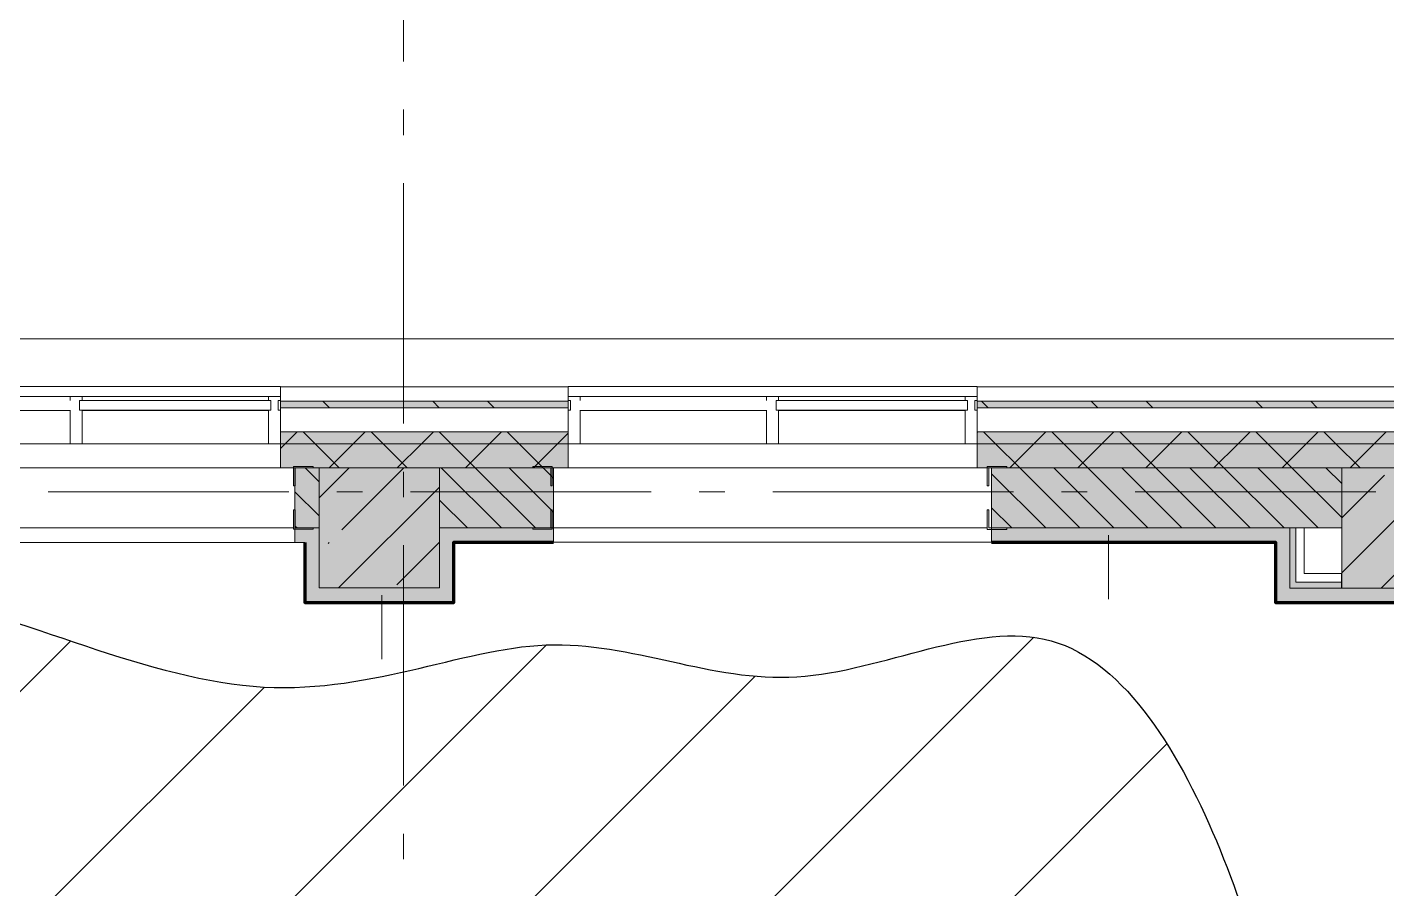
# Model space of a CAD drawing. Header units: millimetres. Extents: x -537608 to 253996, y -217170 to 186033.
# Drawn here: x -278375 to -272724, y 29548 to 33132 of the extents above; entities that cross this region are included whole.
import ezdxf

# ---------------------------------------------------------------- set-up
doc = ezdxf.new("R2010")
doc.units = ezdxf.units.MM
doc.layers.add('16) Лак 1.6м', color=160, linetype='Continuous', lineweight=90)
doc.layers.add('2) окраска коммуникации', color=152, linetype='Continuous', lineweight=30)
doc.layers.add('PDF _Геометрия', color=7, linetype='Continuous')
doc.layers.add('PDF _Сплошная заливка', color=7, linetype='Continuous', true_color=0xffffff)

msp = doc.modelspace()

# ---------------------------------------------------------------- hatches: boundary and pattern name
at = {"layer": '2) окраска коммуникации'}
h = msp.add_hatch(dxfattribs=at)
h.set_pattern_fill('ANSI31', color=5, scale=222)
h.set_pattern_definition([(45, (-305519.1207057401, -20669.70725479615), (-498.404214719338, 498.404214719338), [])])
edge = h.paths.add_edge_path()
edge.add_spline(control_points=[(-290778.1295418454, 11066.73725550275), (-290387.3432222666, 10570.64956164246), (-289743.0727939522, 11066.73725550275), (-288919.2533206891, 10560.09502494372), (-288105.9940039013, 11182.84275210756), (-286954.7584622179, 10760.64031071276), (-286007.4205449632, 10940.02898327531), (-285042.7477676743, 10616.4758401128), (-284130.9316466053, 11012.66351929682), (-281975.2535672687, 10728.45236448853), (-280376.2745304737, 10966.16539146788), (-279268.5103913055, 11271.04947029478), (-278118.4513044439, 10949.64111317335), (-276985.3064717367, 10882.03391194695), (-275953.6378516486, 10645.40870765447), (-275395.5217863466, 9715.80969079132), (-275395.5217863466, 8271.049470294769), (-275157.9741394991, 7191.990446720993), (-275614.6139921821, 6955.365242428517), (-274802.8089473837, 5738.435620353113), (-275817.5648653687, 5129.970809315353), (-275327.2936148814, 3468.32095605044), (-275716.284211203, 2758.444644058261), (-275293.4682106751, 2171.049470294798), (-273991.1979089876, 1727.434825355442), (-273974.2852068844, 2606.328441298821), (-273078.354413281, 3011.971648657254), (-273078.354413281, 4702.152378432475), (-273720.5962273882, 5040.188384564499), (-273078.354413281, 5733.162197135294), (-273720.5962273882, 6578.252911580283), (-273078.354413281, 7271.226724151078), (-273805.1597379039, 8271.049470294769), (-273078.354413281, 9012.112854846077), (-274291.2526209565, 9488.117833320925), (-274291.2526209565, 9164.229057605517), (-275005.9538269726, 9367.050661284731), (-275005.9538269726, 9971.049470294914), (-275073.6046353852, 10786.80188703947), (-275073.6046353852, 11271.04947029477), (-274668.013299255, 12503.44621075098), (-274837.1387682355, 13297.83082516133), (-275344.516727228, 13652.76863159998), (-276004.1090051488, 13838.68843497268), (-276985.0410709787, 13838.68843497268), (-277813.7588178802, 13821.78663466605), (-278642.4765647816, 14041.5100386519), (-279014.5544589998, 14768.28815095071), (-278845.4274379684, 16002.11957333274), (-278185.8367120985, 17021.04947029478), (-276443.2448242154, 17292.77574880551), (-275935.8653131717, 18408.29456904137), (-275682.1763336755, 19337.89358590452), (-275310.0999915081, 19659.02849084479), (-275479.2254604886, 20622.4311083212), (-274684.3331177936, 20656.23470893446), (-273872.526520944, 20842.15451230705), (-273940.1773293568, 22126.69133560897), (-274481.0718343636, 22725.7502556256), (-273331.0142995532, 24399.02918509419), (-274379.5971737959, 25075.10119735836), (-273331.0142995532, 26038.50451394953), (-274075.1700879899, 26985.00533111931), (-273078.354413281, 28523.06915902023), (-273078.354413281, 28523.06915902023), (-273345.9962499433, 29714.537717836), (-274039.4123800195, 30880.7626381065), (-275206.382616933, 30238.49422645559), (-276187.3146827629, 30745.54823565369), (-277354.2849196764, 30153.98522492256), (-279011.7204134791, 30982.17343994616), (-280026.4778835152, 30677.94103442728), (-281278.0100788933, 29934.26112182184), (-280499.3584001249, 28301.04947029485), (-281142.0364238914, 27038.3862445215), (-279890.5042285133, 25838.35842275272), (-281260.4253386136, 24180.04947029485), (-280059.6296974938, 22745.3282675294), (-281159.2859211085, 21829.04947029485), (-280076.8791947109, 20222.53182846601), (-281092.8162236715, 18916.62656016208), (-280737.6525836075, 18003.92934360544), (-280923.690754691, 17429.26743406607), (-281752.4085015923, 17141.93682885382), (-283156.1550158989, 17665.89333747341), (-283714.2710812009, 17125.03502854719), (-284813.592061753, 17750.40233900633), (-285185.6684039201, 17108.13322824056), (-286132.7750655437, 17801.10773992622), (-287328.3544132805, 16388.25048558218), (-285898.1716598534, 14701.76108214785), (-286388.6369167427, 13644.84066934502), (-285779.7842971823, 13214.04947029485), (-286591.5893419807, 12701.04947029479), (-286591.5893419807, 11811.55253060385), (-287690.9087704814, 11727.04352907082), (-288012.2485583902, 12132.68673642936), (-288722.5773905696, 11760.84712968408), (-289229.9569016132, 12453.82164136963), (-289940.2857337925, 11963.66873336329), (-290684.4415222293, 11777.74892999071), (-290778.1295418454, 11066.73725550275)], knot_values=[0, 0, 0, 0, 1, 2, 3, 4, 5, 6, 7, 8, 9, 10, 11, 12, 13, 14, 15, 16, 17, 18, 19, 20, 21, 22, 23, 24, 25, 26, 27, 28, 29, 30, 31, 32, 33, 34, 35, 36, 37, 38, 39, 40, 41, 42, 43, 44, 45, 46, 47, 48, 49, 50, 51, 52, 53, 54, 55, 56, 57, 58, 59, 60, 61, 62, 63, 64, 65, 66, 67, 68, 69, 70, 71, 72, 73, 74, 75, 76, 77, 78, 79, 80, 81, 82, 83, 84, 85, 86, 87, 88, 89, 90, 91, 92, 93, 94, 95, 96, 97, 98, 99, 99, 99, 99], degree=3, periodic=0)
edge = h.paths.add_edge_path(flags=16)
edge.add_arc((-282974.131416871, 12518.01710380639), 1274.567205917258, 125.00000004974521, 234.99999995025502, ccw=False)
edge.add_arc((-283038.6718286237, 14513.97250692987), 1162.044431998314, 125.0000000497451, 234.9999999502549, ccw=False)
edge.add_arc((-282295.866379925, 15202.92320276394), 1433.645541916495, 59.43173917583039, 169.4317390763406, ccw=False)
edge.add_arc((-282677.7619326952, 14748.50929600756), 2021.488717905952, -53.33912159542018, 56.66087830508968, ccw=False)
edge.add_arc((-282413.833053277, 12555.55064106403), 1102.633641852591, -78.79029658103138, 31.20970331947842, ccw=False)
edge.add_arc((-282952.3368390173, 12001.108425786), 919.0678340200262, 215.000000049745, 324.999999950255, ccw=False)
edge = h.paths.add_edge_path(flags=16)
edge.add_arc((-277532.2831400353, 20735.81904805778), 1174.761648407511, 125.0000000497451, 234.9999999502549, ccw=False)
edge.add_arc((-276960.5272288629, 23476.98792195341), 2171.587658382488, 125.0000000497451, 234.9999999502549, ccw=False)
edge.add_arc((-277291.7325825877, 26561.69859435377), 1594.148746454434, 125.00000004974521, 234.99999995025502, ccw=False)
edge.add_arc((-277094.170017662, 27873.72006977277), 1111.9458483979, 70.31799187557522, 180.3179917760853, ccw=False)
edge.add_arc((-276872.3716893117, 27774.88192752863), 1155.950819868962, -27.59113456386177, 82.40886533664792, ccw=False)
edge.add_arc((-276749.5728974249, 25951.74364315184), 1572.051704682641, -54.99999995025502, 54.9999999502549, ccw=False)
edge.add_arc((-276903.478506219, 23156.4449214603), 1840.377944830278, -54.9999999502549, 54.99999995025502, ccw=False)
edge.add_arc((-276968.8489957234, 21036.37149134816), 1277.401584025117, -81.3467366515178, 28.65326324899212, ccw=False)
edge.add_arc((-277491.3784936382, 20273.9631484444), 872.5123162488143, 215.0000000497448, 324.9999999502551, ccw=False)
at = {"layer": 'PDF _Сплошная заливка', "transparency": 33554559}
h = msp.add_hatch(color=256, dxfattribs=at)
h.paths.add_polyline_path([(-264411.3488351666, 31549.0044865325), (-264384.3486299374, 31549.0044865325), (-264384.3486299374, 31576.00250477095), (-271287.3502815712, 31576.00250477095), (-271287.3502815712, 31549.0044865325), (-264437.792487136, 31549.0044865325)], flags=0)
h.paths.add_polyline_path([(-274074.5414078837, 31549.0044865325), (-272137.3517282898, 31549.0044865325), (-272137.3517282898, 31576.00250477095), (-274426.6915392287, 31576.00250477095), (-274426.6915392287, 31549.0044865325)], flags=0)
h.paths.add_polyline_path([(-276126.6901997834, 31549.0044865325), (-276126.6901997834, 31576.00250477095), (-277321.6918780515, 31576.00250477095), (-277321.6918780515, 31549.0044865325), (-276169.4865984582, 31549.0044865325)], flags=0)
h.paths.add_polyline_path([(-281911.6917042899, 31549.0044865325), (-281911.6917042899, 31576.00250477095), (-283111.6924851485, 31576.00250477095), (-283111.6924851485, 31549.0044865325), (-282035.3315376757, 31549.0044865325)], flags=0)
h.paths.add_polyline_path([(-279102.4091033401, 31549.0044865325), (-279021.6905386061, 31549.0044865325), (-279021.6905386061, 31576.00250477095), (-280211.6908567477, 31576.00250477095), (-280211.6908567477, 31549.0044865325), (-279521.3976899464, 31549.0044865325)], flags=0)
h.paths.add_polyline_path([(-284811.6933326907, 31549.0044865325), (-284811.6933326907, 31576.00250477095), (-286006.6928239735, 31576.00250477095), (-286006.6928239735, 31549.0044865325), (-285387.2447456075, 31549.0044865325)], flags=0)
h.paths.add_polyline_path([(-287901.3551750061, 31549.0044865325), (-287901.3551750061, 31576.00250477095), (-288901.6930922477, 31576.00250477095), (-288901.6930922477, 31549.0044865325), (-288320.1672504917, 31549.0044865325)], flags=0)
h.paths.add_polyline_path([(-290601.69393979, 31549.0044865325), (-290601.69393979, 31576.00250477095), (-294311.3549815273, 31576.00250477095), (-294311.3549815273, 31549.0044865325), (-290834.1032146578, 31549.0044865325)], flags=0)
h.paths.add_polyline_path([(-296280.9594967249, 31549.0044865325), (-296011.3579455109, 31549.0044865325), (-296011.3579455109, 31576.00250477095), (-297311.3548877853, 31576.00250477095), (-297311.3548877853, 31549.0044865325), (-297118.9367404861, 31549.0044865325)], flags=0)
h.paths.add_polyline_path([(-299011.3578517667, 31549.0044865325), (-299011.3578517667, 31576.00250477095), (-300311.3590974724, 31576.00250477095), (-300311.3590974724, 31549.0044865325), (-299632.8727046545, 31549.0044865325)], flags=0)
h.paths.add_polyline_path([(-302011.3577580248, 31549.0044865325), (-302011.3577580248, 31576.00250477095), (-303311.3590037282, 31576.00250477095), (-303311.3590037282, 31549.0044865325), (-302146.8044359447, 31549.0044865325)], flags=0)
h.paths.add_polyline_path([(-305498.7176438742, 31549.0044865325), (-305011.3576642806, 31549.0044865325), (-305011.3576642806, 31576.00250477095), (-306311.358909984, 31576.00250477095), (-306311.358909984, 31549.0044865325)], flags=0)
h.paths.add_polyline_path([(-311011.3617802234, 31549.0044865325), (-311011.3617802234, 31576.00250477095), (-312311.3587225001, 31576.00250477095), (-312311.3587225001, 31549.0044865325), (-311364.566886523, 31549.0044865325)], flags=0)
h.paths.add_polyline_path([(-309311.3588162398, 31549.0044865325), (-308011.3575705364, 31549.0044865325), (-308012.6536080449, 31576.00250477095), (-309311.3588162398, 31576.00250477095)], flags=0)
h.paths.add_polyline_path([(-315761.8600240986, 31549.0044865325), (-314011.3616864792, 31549.0044865325), (-314011.3616864792, 31576.00250477095), (-315761.8600240986, 31576.00250477095), (-315761.8600240986, 31549.33599163502)], flags=0)
h = msp.add_hatch(color=256, dxfattribs=at)
h.paths.add_polyline_path([(-264561.3494971597, 31399.00382454084), (-264511.3493000093, 31399.00382454084), (-264511.3493000093, 31449.00402168872), (-271287.3502815712, 31449.00402168872), (-271287.3502815712, 31399.00382454084), (-264856.7822025105, 31399.00382454084)], flags=0)
h.paths.add_polyline_path([(-274426.6915392287, 31399.00382454084), (-272137.3517282898, 31399.00382454084), (-272137.3517282898, 31449.00402168872), (-274426.6915392287, 31449.00402168872)], flags=0)
h.paths.add_polyline_path([(-277007.4638422194, 31399.00382454084), (-276126.6901997834, 31399.00382454084), (-276126.6901997834, 31449.00402168872), (-277321.6918780515, 31449.00402168872), (-277321.6918780515, 31399.00382454084)], flags=0)
h.paths.add_polyline_path([(-279102.4091033401, 31399.00382454084), (-279021.6905386061, 31399.00382454084), (-279021.6905386061, 31449.00402168872), (-280211.6908567477, 31449.00402168872), (-280211.6908567477, 31399.00382454084), (-279521.3976899464, 31399.00382454084)], flags=0)
h.paths.add_polyline_path([(-286006.6928239735, 31399.00382454084), (-284811.6933326907, 31399.00382454084), (-284811.6933326907, 31449.00402168872), (-286006.6928239735, 31449.00402168872)], flags=0)
h.paths.add_polyline_path([(-282035.3315376757, 31399.00382454084), (-281911.6917042899, 31399.00382454084), (-281911.6917042899, 31449.00402168872), (-283111.6924851485, 31449.00402168872), (-283111.6924851485, 31399.00382454084), (-282873.3108978805, 31399.00382454084)], flags=0)
h.paths.add_polyline_path([(-287901.3551750061, 31399.00382454084), (-287901.3551750061, 31449.00402168872), (-288901.6930922477, 31449.00402168872), (-288901.6930922477, 31399.00382454084), (-288320.1672504917, 31399.00382454084)], flags=0)
h.paths.add_polyline_path([(-290601.69393979, 31399.00382454084), (-290601.69393979, 31449.00402168872), (-294311.3549815273, 31449.00402168872), (-294311.3549815273, 31399.00382454084), (-290834.1032146578, 31399.00382454084)], flags=0)
h.paths.add_polyline_path([(-296011.3579455109, 31399.00382454084), (-296011.3579455109, 31449.00402168872), (-297311.3548877853, 31449.00402168872), (-297311.3548877853, 31399.00382454084), (-296280.9594967249, 31399.00382454084)], flags=0)
h.paths.add_polyline_path([(-299632.8727046545, 31399.00382454084), (-299011.3578517667, 31399.00382454084), (-299011.3578517667, 31449.00402168872), (-300311.3590974724, 31449.00402168872), (-300311.3590974724, 31399.00382454084)], flags=0)
h.paths.add_polyline_path([(-302011.3577580248, 31399.00382454084), (-302011.3577580248, 31449.00402168872), (-303311.3590037282, 31449.00402168872), (-303311.3590037282, 31399.00382454084), (-302146.8044359447, 31399.00382454084)], flags=0)
h.paths.add_polyline_path([(-308012.6536080449, 31399.00382454084), (-308011.3575705364, 31399.00382454084), (-308012.6536080449, 31449.00402168872), (-309311.3588162398, 31449.00402168872), (-309311.3588162398, 31399.00382454084), (-308850.630851806, 31399.00382454084)], flags=0)
h.paths.add_polyline_path([(-305498.7176438742, 31399.00382454084), (-305011.3576642806, 31399.00382454084), (-305011.3576642806, 31449.00402168872), (-306311.358909984, 31449.00402168872), (-306311.358909984, 31399.00382454084)], flags=0)
h.paths.add_polyline_path([(-311011.3617802234, 31399.00382454084), (-311011.3617802234, 31449.00402168872), (-312311.3587225001, 31449.00402168872), (-312311.3587225001, 31399.00382454084), (-311364.566886523, 31399.00382454084)], flags=0)
h.paths.add_polyline_path([(-315761.8600240986, 31399.00382454084), (-314011.3616864792, 31399.00382454084), (-314011.3616864792, 31449.00402168872), (-315761.8600240986, 31449.00402168872), (-315761.8600240986, 31399.33540019137)], flags=0)
h = msp.add_hatch(color=256, dxfattribs=at)
h.paths.add_polyline_path([(-264661.3482688502, 31299.00343024535), (-264561.3494971597, 31299.00343024535), (-264561.3494971597, 31399.00382454084), (-271287.3502815712, 31399.00382454084), (-271287.3502815712, 31299.00343024535), (-264856.7822025105, 31299.00343024535)], flags=0)
h.paths.add_polyline_path([(-276169.4865984582, 31299.00343024535), (-276126.6901997834, 31299.00343024535), (-276126.6901997834, 31399.00382454084), (-277321.6918780515, 31399.00382454084), (-277321.6918780515, 31299.00343024535), (-277007.4638422194, 31299.00343024535)], flags=0)
h.paths.add_polyline_path([(-273655.5528212753, 31299.00343024535), (-272137.3517282898, 31299.00343024535), (-272137.3517282898, 31399.00382454084), (-274426.6915392287, 31399.00382454084), (-274426.6915392287, 31299.00343024535), (-274074.5414078837, 31299.00343024535)], flags=0)
h.paths.add_polyline_path([(-280211.6908567477, 31299.00343024535), (-279021.6905386061, 31299.00343024535), (-279021.6905386061, 31399.00382454084), (-280211.6908567477, 31399.00382454084)], flags=0)
h.paths.add_polyline_path([(-281911.6917042899, 31299.00343024535), (-281911.6917042899, 31399.00382454084), (-283111.6924851485, 31399.00382454084), (-283111.6924851485, 31299.00343024535), (-282035.3315376757, 31299.00343024535)], flags=0)
h.paths.add_polyline_path([(-285387.2447456075, 31299.00343024535), (-284811.6933326907, 31299.00343024535), (-284811.6933326907, 31399.00382454084), (-286006.6928239735, 31399.00382454084), (-286006.6928239735, 31299.00343024535)], flags=0)
h.paths.add_polyline_path([(-290601.69393979, 31299.00343024535), (-290601.69393979, 31399.00382454084), (-294311.3549815273, 31399.00382454084), (-294311.3549815273, 31299.00343024535), (-290834.1032146578, 31299.00343024535)], flags=0)
h.paths.add_polyline_path([(-288901.6930922477, 31299.00343024535), (-287901.3551750061, 31299.00343024535), (-287901.3551750061, 31399.00382454084), (-288901.6930922477, 31399.00382454084)], flags=0)
h.paths.add_polyline_path([(-297311.3548877853, 31299.00343024535), (-296011.3579455109, 31299.00343024535), (-296011.3579455109, 31399.00382454084), (-297311.3548877853, 31399.00382454084)], flags=0)
h.paths.add_polyline_path([(-299632.8727046545, 31299.00343024535), (-299011.3578517667, 31299.00343024535), (-299011.3578517667, 31399.00382454084), (-300311.3590974724, 31399.00382454084), (-300311.3590974724, 31299.00343024535)], flags=0)
h.paths.add_polyline_path([(-302011.3577580248, 31299.00343024535), (-302011.3577580248, 31399.00382454084), (-303311.3590037282, 31399.00382454084), (-303311.3590037282, 31299.00343024535), (-302146.8044359447, 31299.00343024535)], flags=0)
h.paths.add_polyline_path([(-306311.358909984, 31299.00343024535), (-305011.3576642806, 31299.00343024535), (-305011.3576642806, 31399.00382454084), (-306311.358909984, 31399.00382454084)], flags=0)
h.paths.add_polyline_path([(-308012.6536080449, 31299.00343024535), (-308011.3575705364, 31299.00343024535), (-308012.6536080449, 31399.00382454084), (-309311.3588162398, 31399.00382454084), (-309311.3588162398, 31299.00343024535), (-308850.630851806, 31299.00343024535)], flags=0)
h.paths.add_polyline_path([(-312311.3587225001, 31299.00343024535), (-311011.3617802234, 31299.00343024535), (-311011.3617802234, 31399.00382454084), (-312311.3587225001, 31399.00382454084)], flags=0)
h.paths.add_polyline_path([(-315711.3603470316, 31299.00343024535), (-315711.3603470316, 31299.3521490623), (-314011.3616864792, 31299.00343024535), (-314011.3616864792, 31399.00382454084), (-315761.8600240986, 31399.00382454084), (-315761.8600240986, 31299.00343024535)], flags=0)
h = msp.add_hatch(color=256, dxfattribs=at)
h.paths.add_polyline_path([(-279521.3976899464, 31049.00230340991), (-279081.6524676146, 31049.00230340991), (-279081.6524676146, 31299.00343024535), (-280151.6535824626, 31299.00343024535), (-280151.6535824626, 31049.00230340991)], flags=0)
h.paths.add_polyline_path([(-277261.652416781, 31049.00230340991), (-277161.3527578239, 31049.00230340991), (-277161.3527578239, 31299.00343024535), (-277261.652416781, 31299.00343024535), (-277261.652416781, 31225.43695229421)], flags=0)
h.paths.add_polyline_path([(-282444.3541595413, 31049.00230340991), (-281971.6536332961, 31049.00230340991), (-281971.6536332961, 31299.00343024535), (-282511.3540991994, 31299.00343024535), (-282511.3540991994, 31049.00230340991)], flags=0)
for points in [[(-277161.3527578239, 30799.35003648801), (-276661.3527616887, 30799.35003648801), (-276661.3527616887, 31299.3521490623), (-277161.3527578239, 31299.3521490623), (-277161.3527578239, 30869.4459050495)], [(-272817.5733905241, 30799.00124712277), (-272669.3511027886, 30799.00124712277), (-272669.3511027886, 30804.34920962668), (-272661.3507467257, 30804.34920962668), (-272661.3507467257, 30799.35003648801), (-272411.3518068776, 30799.35003648801), (-272411.3518068776, 31299.00343024535), (-272911.3518030106, 31299.00343024535), (-272911.3518030106, 30799.00124712277)]]:
    msp.add_hatch(color=256, dxfattribs=at).paths.add_polyline_path(points)
h = msp.add_hatch(color=256, dxfattribs=at)
h.paths.add_polyline_path([(-273127.1639528699, 31049.00230340991), (-272911.3518030106, 31049.00230340991), (-272911.3518030106, 31299.00343024535), (-274366.6520779582, 31299.00343024535), (-274366.6520779582, 31049.00230340991), (-273655.5528212753, 31049.00230340991)], flags=0)
h.paths.add_polyline_path([(-276661.3527616887, 31049.00230340991), (-276186.6521287918, 31049.00230340991), (-276186.6521287918, 31299.00343024535), (-276661.3527616887, 31299.00343024535)], flags=0)
at = {"layer": 'PDF _Сплошная заливка', "true_color": 0xff7d7d, "transparency": 33554559}
h = msp.add_hatch(color=11, dxfattribs=at)
h.paths.add_polyline_path([(-277261.652416781, 30989.0038305327), (-277161.3527578239, 30989.0038305327), (-277161.3527578239, 31049.00230340991), (-277261.652416781, 31049.00230340991)], flags=0)
h.paths.add_polyline_path([(-279102.4091033401, 30989.0038305327), (-279081.6524676146, 30989.0038305327), (-279081.6524676146, 31049.00230340991), (-280151.6535824626, 31049.00230340991), (-280151.6535824626, 30989.0038305327), (-279521.3976899464, 30989.0038305327)], flags=0)
h.paths.add_polyline_path([(-282035.3315376757, 30989.0038305327), (-281971.6536332961, 30989.0038305327), (-281971.6536332961, 31049.00230340991), (-282444.3541595413, 31049.00230340991), (-282444.3541595413, 30989.0038305327)], flags=0)
h = msp.add_hatch(color=11, dxfattribs=at)
h.paths.add_polyline_path([(-273187.162496296, 30989.35254934993), (-273127.1639528699, 30989.35254934993), (-273127.1639528699, 31049.00230340991), (-274366.6520779582, 31049.00230340991), (-274366.6520779582, 30989.35254934993), (-273655.5528212753, 30989.35254934993)], flags=0)
h.paths.add_polyline_path([(-276601.352031275, 30989.35254934993), (-276186.6521287918, 30989.35254934993), (-276186.6521287918, 31049.00230340991), (-276601.352031275, 31049.00230340991)], flags=0)
at = {"layer": 'PDF _Сплошная заливка', "true_color": 0x77b143, "transparency": 33554559}
msp.add_hatch(color=75, dxfattribs=at).paths.add_polyline_path([(-273127.1639528699, 30824.00134569658), (-273102.1638542947, 30824.00134569658), (-273102.1638542947, 31049.00230340991), (-273127.1639528699, 31049.00230340991), (-273127.1639528699, 30859.00409397646)])

# ---------------------------------------------------------------- linework, layer by layer
at = {"layer": '16) Лак 1.6м'}
for points in [[(-277221.3513012477, 30989.0038305327), (-277221.3513012477, 30739.35149306279), (-276601.352031275, 30739.35149306279), (-276601.352031275, 30989.35254934993), (-276186.6521287918, 30989.35254934993)], [(-274366.6520779582, 30989.35254934993), (-273187.162496296, 30989.35254934993), (-273187.162496296, 30739.00270369755), (-272669.3511027886, 30739.00270369755)]]:
    msp.add_lwpolyline(points, dxfattribs=at)
at = {"layer": '2) окраска коммуникации'}
msp.add_open_spline([(-290778.1295418454, 11066.73725550275), (-290387.3432222666, 10570.64956164246), (-289743.0727939522, 11066.73725550275), (-288919.2533206891, 10560.09502494372), (-288105.9940039013, 11182.84275210756), (-286954.7584622179, 10760.64031071276), (-286007.4205449632, 10940.02898327531), (-285042.7477676743, 10616.4758401128), (-284130.9316466053, 11012.66351929682), (-281975.2535672687, 10728.45236448853), (-280376.2745304737, 10966.16539146788), (-279268.5103913055, 11271.04947029478), (-278118.4513044439, 10949.64111317335), (-276985.3064717367, 10882.03391194695), (-275953.6378516486, 10645.40870765447), (-275395.5217863466, 9715.80969079132), (-275395.5217863466, 8271.049470294769), (-275157.9741394991, 7191.990446720993), (-275614.6139921821, 6955.365242428517), (-274802.8089473837, 5738.435620353113), (-275817.5648653687, 5129.970809315353), (-275327.2936148814, 3468.32095605044), (-275716.284211203, 2758.444644058261), (-275293.4682106751, 2171.049470294798), (-273991.1979089876, 1727.434825355442), (-273974.2852068844, 2606.328441298821), (-273078.354413281, 3011.971648657254), (-273078.354413281, 4702.152378432475), (-273720.5962273882, 5040.188384564499), (-273078.354413281, 5733.162197135294), (-273720.5962273882, 6578.252911580283), (-273078.354413281, 7271.226724151078), (-273805.1597379039, 8271.049470294769), (-273078.354413281, 9012.112854846077), (-274291.2526209565, 9488.117833320925), (-274291.2526209565, 9164.229057605517), (-275005.9538269726, 9367.050661284731), (-275005.9538269726, 9971.049470294914), (-275073.6046353852, 10786.80188703947), (-275073.6046353852, 11271.04947029477), (-274668.013299255, 12503.44621075098), (-274837.1387682355, 13297.83082516133), (-275344.516727228, 13652.76863159998), (-276004.1090051488, 13838.68843497268), (-276985.0410709787, 13838.68843497268), (-277813.7588178802, 13821.78663466605), (-278642.4765647816, 14041.5100386519), (-279014.5544589998, 14768.28815095071), (-278845.4274379684, 16002.11957333274), (-278185.8367120985, 17021.04947029478), (-276443.2448242154, 17292.77574880551), (-275935.8653131717, 18408.29456904137), (-275682.1763336755, 19337.89358590452), (-275310.0999915081, 19659.02849084479), (-275479.2254604886, 20622.4311083212), (-274684.3331177936, 20656.23470893446), (-273872.526520944, 20842.15451230705), (-273940.1773293568, 22126.69133560897), (-274481.0718343636, 22725.7502556256), (-273331.0142995532, 24399.02918509419), (-274379.5971737959, 25075.10119735836), (-273331.0142995532, 26038.50451394953), (-274075.1700879899, 26985.00533111931), (-273078.354413281, 28523.06915902023), (-273078.354413281, 28523.06915902023), (-273345.9962499433, 29714.537717836), (-274039.4123800195, 30880.7626381065), (-275206.382616933, 30238.49422645559), (-276187.3146827629, 30745.54823565369), (-277354.2849196764, 30153.98522492256), (-279011.7204134791, 30982.17343994616), (-280026.4778835152, 30677.94103442728), (-281278.0100788933, 29934.26112182184), (-280499.3584001249, 28301.04947029485), (-281142.0364238914, 27038.3862445215), (-279890.5042285133, 25838.35842275272), (-281260.4253386136, 24180.04947029485), (-280059.6296974938, 22745.3282675294), (-281159.2859211085, 21829.04947029485), (-280076.8791947109, 20222.53182846601), (-281092.8162236715, 18916.62656016208), (-280737.6525836075, 18003.92934360544), (-280923.690754691, 17429.26743406607), (-281752.4085015923, 17141.93682885382), (-283156.1550158989, 17665.89333747341), (-283714.2710812009, 17125.03502854719), (-284813.592061753, 17750.40233900633), (-285185.6684039201, 17108.13322824056), (-286132.7750655437, 17801.10773992622), (-287328.3544132805, 16388.25048558218), (-285898.1716598534, 14701.76108214785), (-286388.6369167427, 13644.84066934502), (-285779.7842971823, 13214.04947029485), (-286591.5893419807, 12701.04947029479), (-286591.5893419807, 11811.55253060385), (-287690.9087704814, 11727.04352907082), (-288012.2485583902, 12132.68673642936), (-288722.5773905696, 11760.84712968408), (-289229.9569016132, 12453.82164136963), (-289940.2857337925, 11963.66873336329), (-290684.4415222293, 11777.74892999071), (-290778.1295418454, 11066.73725550275)], degree=3, dxfattribs=at)
at = {"layer": 'PDF _Геометрия', "color": 253, "lineweight": 9, "true_color": 0xaaaaaa}
for p, q in [((-276811.3512366919, 33988.92620452586), (-276811.3512366919, 32988.92621225746)), ((-276811.3512366919, 32788.92965654666), (-276811.3512366919, 32683.09473011692)), ((-276811.3512366919, 32483.09387097766), (-276811.3512366919, 31483.09394925727)), ((-279021.6905386061, 31637.34879739401), (-277321.6918780515, 31637.34879739401)), ((-277321.6918780515, 31637.34879739401), (-277321.6918780515, 31596.3522195716)), ((-276126.6901997834, 31596.3522195716), (-276126.6901997834, 31637.34879739401)), ((-276126.6901997834, 31637.34879739401), (-274426.6915392287, 31637.34879739401)), ((-274426.6915392287, 31637.34879739401), (-274426.6915392287, 31596.3522195716)), ((-278196.6913069017, 31537.35270652671), (-278971.6924578971, 31537.35270652671)), ((-278146.6911097558, 31539.35062619165), (-277371.6920751997, 31539.35062619165)), ((-277371.6920751997, 31537.35270652671), (-278146.6911097558, 31537.35270652671)), ((-275301.690968079, 31537.35270652671), (-276076.6900026352, 31537.35270652671)), ((-275251.6907709331, 31539.35062619165), (-274476.6917363792, 31539.35062619165)), ((-274476.6917363792, 31537.35270652671), (-275251.6907709331, 31537.35270652671)), ((-276811.3512366919, 31283.09309011772), (-276811.3512366919, 31177.26246711674)), ((-277287.2811686764, 31199.35175476653), (-278287.2811609446, 31199.35175476653)), ((-276981.4475700971, 31199.35175476653), (-277087.2824965274, 31199.35175476653)), ((-275781.4489056777, 31199.35175476653), (-276781.4488273973, 31199.35175476653)), ((-275475.6152365498, 31199.35175476653), (-275581.4480465387, 31199.35175476653)), ((-274275.6144556912, 31199.35175476653), (-275275.6143774108, 31199.35175476653)), ((-273969.7807865588, 31199.35175476653), (-274075.6157129913, 31199.35175476653)), ((-272769.7821221394, 31199.35175476653), (-273769.782114412, 31199.35175476653)), ((-276811.3512366919, 30977.26160797747), (-276811.3512366919, 29977.26161570907)), ((-276811.3512366919, 29777.26075656981), (-276811.3512366919, 29671.42583014007))]:
    msp.add_line(p, q, dxfattribs=at)
at = {"layer": 'PDF _Геометрия', "lineweight": 9}
for p, q in [((-278821.6917959062, 31835.35173686862), (-264624.3497878939, 31835.35173686862)), ((-278971.6924578971, 31596.3522195716), (-278196.6913069017, 31596.3522195716)), ((-278146.6911097558, 31596.3522195716), (-278196.6913069017, 31596.3522195716)), ((-278196.6913069017, 31596.3522195716), (-278196.6913069017, 31579.3525476102)), ((-278146.6911097558, 31596.3522195716), (-277371.6920751997, 31596.3522195716)), ((-278146.6911097558, 31579.3525476102), (-278146.6911097558, 31596.3522195716)), ((-277321.6918780515, 31596.3522195716), (-277371.6920751997, 31596.3522195716)), ((-277371.6920751997, 31596.3522195716), (-277371.6920751997, 31579.3525476102)), ((-276126.6901997834, 31635.35087772908), (-277321.6918780515, 31635.35087772908)), ((-277321.6918780515, 31579.3525476102), (-277321.6918780515, 31596.3522195716)), ((-276076.6900026352, 31596.3522195716), (-276126.6901997834, 31596.3522195716)), ((-276126.6901997834, 31596.3522195716), (-276126.6901997834, 31579.3525476102)), ((-276076.6900026352, 31579.3525476102), (-276076.6900026352, 31596.3522195716)), ((-276076.6900026352, 31596.3522195716), (-275301.690968079, 31596.3522195716)), ((-275251.6907709331, 31596.3522195716), (-275301.690968079, 31596.3522195716)), ((-275301.690968079, 31596.3522195716), (-275301.690968079, 31579.3525476102)), ((-275251.6907709331, 31596.3522195716), (-274476.6917363792, 31596.3522195716)), ((-275251.6907709331, 31579.3525476102), (-275251.6907709331, 31596.3522195716)), ((-274426.6915392287, 31596.3522195716), (-274476.6917363792, 31596.3522195716)), ((-274476.6917363792, 31596.3522195716), (-274476.6917363792, 31579.3525476102)), ((-272137.3517282898, 31635.35087772908), (-274426.6915392287, 31635.35087772908)), ((-274426.6915392287, 31579.3525476102), (-274426.6915392287, 31596.3522195716)), ((-278196.6913069017, 31539.35062619165), (-278196.6913069017, 31399.35261390608)), ((-278156.6915724729, 31539.35062619165), (-278156.6915724729, 31579.3525476102)), ((-278156.6915724729, 31579.3525476102), (-278146.6911097558, 31579.3525476102)), ((-278146.6911097558, 31539.35062619165), (-278156.6915724729, 31539.35062619165)), ((-278146.6911097558, 31579.3525476102), (-277371.6920751997, 31579.3525476102)), ((-278146.6911097558, 31399.35261390608), (-278146.6911097558, 31539.35062619165)), ((-277371.6920751997, 31579.3525476102), (-277361.6916124804, 31579.3525476102)), ((-277361.6916124804, 31539.35062619165), (-277371.6920751997, 31539.35062619165)), ((-277371.6920751997, 31539.35062619165), (-277371.6920751997, 31399.35261390608)), ((-277361.6916124804, 31579.3525476102), (-277361.6916124804, 31539.35062619165)), ((-277331.6901537831, 31539.35062619165), (-277331.6901537831, 31579.3525476102)), ((-277331.6901537831, 31579.3525476102), (-277321.6918780515, 31579.3525476102)), ((-277321.6918780515, 31539.35062619165), (-277331.6901537831, 31539.35062619165)), ((-276126.6901997834, 31576.00250477095), (-277321.6918780515, 31576.00250477095)), ((-277321.6918780515, 31576.00250477095), (-277321.6918780515, 31549.0044865325)), ((-277321.6918780515, 31549.0044865325), (-277321.6918780515, 31449.00402168872)), ((-276126.6901997834, 31549.0044865325), (-277321.6918780515, 31549.0044865325)), ((-277321.6918780515, 31399.35261390608), (-277321.6918780515, 31539.35062619165)), ((-276126.6901997834, 31579.3525476102), (-276116.6897370663, 31579.3525476102)), ((-276126.6901997834, 31549.0044865325), (-276126.6901997834, 31576.00250477095)), ((-276126.6901997834, 31449.00402168872), (-276126.6901997834, 31549.0044865325)), ((-276116.6897370663, 31539.35062619165), (-276126.6901997834, 31539.35062619165)), ((-276126.6901997834, 31539.35062619165), (-276126.6901997834, 31399.35261390608)), ((-276116.6897370663, 31579.3525476102), (-276116.6897370663, 31539.35062619165)), ((-276076.6900026352, 31399.35261390608), (-276076.6900026352, 31539.35062619165)), ((-275301.690968079, 31539.35062619165), (-275301.690968079, 31399.35261390608)), ((-275261.6912336501, 31539.35062619165), (-275261.6912336501, 31579.3525476102)), ((-275261.6912336501, 31579.3525476102), (-275251.6907709331, 31579.3525476102)), ((-275251.6907709331, 31539.35062619165), (-275261.6912336501, 31539.35062619165)), ((-275251.6907709331, 31579.3525476102), (-274476.6917363792, 31579.3525476102)), ((-275251.6907709331, 31399.35261390608), (-275251.6907709331, 31539.35062619165)), ((-274476.6917363792, 31579.3525476102), (-274466.6912736577, 31579.3525476102)), ((-274466.6912736577, 31539.35062619165), (-274476.6917363792, 31539.35062619165)), ((-274476.6917363792, 31539.35062619165), (-274476.6917363792, 31399.35261390608)), ((-274466.6912736577, 31579.3525476102), (-274466.6912736577, 31539.35062619165)), ((-274436.6898855066, 31539.35062619165), (-274436.6898855066, 31579.3525476102)), ((-274436.6898855066, 31579.3525476102), (-274426.6915392287, 31579.3525476102)), ((-274426.6915392287, 31539.35062619165), (-274436.6898855066, 31539.35062619165)), ((-272137.3517282898, 31576.00250477095), (-274426.6915392287, 31576.00250477095)), ((-274426.6915392287, 31576.00250477095), (-274426.6915392287, 31549.0044865325)), ((-274426.6915392287, 31549.0044865325), (-274426.6915392287, 31449.00402168872)), ((-272137.3517282898, 31549.0044865325), (-274426.6915392287, 31549.0044865325)), ((-274426.6915392287, 31399.35261390608), (-274426.6915392287, 31539.35062619165)), ((-277321.6918780515, 31449.00402168872), (-277321.6918780515, 31399.00382454084)), ((-276126.6901997834, 31449.00402168872), (-277321.6918780515, 31449.00402168872)), ((-277302.2312798322, 31399.00382454084), (-277252.2310826818, 31449.00402168872)), ((-277178.0919665298, 31399.00382454084), (-277228.0921636758, 31449.00402168872)), ((-277019.3869498746, 31399.00382454084), (-276969.3866821779, 31449.00402168872)), ((-276895.2497530114, 31399.00382454084), (-276945.2499501595, 31449.00402168872)), ((-276736.5446658076, 31399.00382454084), (-276686.5444686594, 31449.00402168872)), ((-276612.4074689466, 31399.00382454084), (-276662.4076660925, 31449.00402168872)), ((-276453.7024522914, 31399.00382454084), (-276403.7022551432, 31449.00402168872)), ((-276329.5652554281, 31399.00382454084), (-276379.5654525763, 31449.00402168872)), ((-276170.8602387729, 31399.00382454084), (-276126.6901997834, 31443.17386353123)), ((-276126.6901997834, 31399.00382454084), (-276126.6901997834, 31449.00402168872)), ((-274426.6915392287, 31446.1147984559), (-274423.8023159945, 31449.00402168872)), ((-274426.6915392287, 31449.00402168872), (-274426.6915392287, 31399.00382454084)), ((-272137.3517282898, 31449.00402168872), (-274426.6915392287, 31449.00402168872)), ((-274349.6653162839, 31399.00382454084), (-274399.6655134298, 31449.00402168872)), ((-274190.9602290801, 31399.00382454084), (-274140.960031932, 31449.00402168872)), ((-274066.8230322169, 31399.00382454084), (-274116.8232999136, 31449.00402168872)), ((-273908.1180155617, 31399.00382454084), (-273858.1178184157, 31449.00402168872)), ((-273783.9808187007, 31399.00382454084), (-273833.9788994075, 31449.00402168872)), ((-273625.2736150555, 31399.00382454084), (-273575.2756048973, 31449.00402168872)), ((-273501.1364181945, 31399.00382454084), (-273551.136685889, 31449.00402168872)), ((-273342.4314015393, 31399.00382454084), (-273292.4312043911, 31449.00402168872)), ((-273218.2942046761, 31399.00382454084), (-273268.2944018242, 31449.00402168872)), ((-273059.5891880209, 31399.00382454084), (-273009.5889203241, 31449.00402168872)), ((-272935.4519911598, 31399.00382454084), (-272985.4521883057, 31449.00402168872)), ((-272776.7469039561, 31399.00382454084), (-272726.7467068079, 31449.00402168872)), ((-278971.6924578971, 31399.35261390608), (-278196.6913069017, 31399.35261390608)), ((-278196.6913069017, 31399.35261390608), (-278146.6911097558, 31399.35261390608)), ((-278146.6911097558, 31399.35261390608), (-277371.6920751997, 31399.35261390608)), ((-277371.6920751997, 31399.35261390608), (-277321.6918780515, 31399.35261390608)), ((-277321.6918780515, 31379.54110987961), (-277302.2312798322, 31399.00382454084)), ((-277321.6918780515, 31399.00382454084), (-277321.6918780515, 31299.00343024535)), ((-276126.6901997834, 31399.00382454084), (-277321.6918780515, 31399.00382454084)), ((-277078.0936886726, 31299.00343024535), (-277178.0919665298, 31399.00382454084)), ((-277119.3873441687, 31299.00343024535), (-277019.3869498746, 31399.00382454084)), ((-276795.2492881687, 31299.00343024535), (-276895.2497530114, 31399.00382454084)), ((-276836.5451306525, 31299.00343024535), (-276736.5446658076, 31399.00382454084)), ((-276512.4070746502, 31299.00343024535), (-276612.4074689466, 31399.00382454084)), ((-276553.7028465854, 31299.00343024535), (-276453.7024522914, 31399.00382454084)), ((-276229.5647905855, 31299.00343024535), (-276329.5652554281, 31399.00382454084)), ((-276270.8585166301, 31299.00343024535), (-276170.8602387729, 31399.00382454084)), ((-276126.6901997834, 31399.35261390608), (-276076.6900026352, 31399.35261390608)), ((-276126.6901997834, 31299.00343024535), (-276126.6901997834, 31399.00382454084)), ((-276076.6900026352, 31399.35261390608), (-275301.690968079, 31399.35261390608)), ((-275301.690968079, 31399.35261390608), (-275251.6907709331, 31399.35261390608)), ((-275251.6907709331, 31399.35261390608), (-274476.6917363792, 31399.35261390608)), ((-274476.6917363792, 31399.35261390608), (-274426.6915392287, 31399.35261390608)), ((-274426.6915392287, 31399.00382454084), (-274426.6915392287, 31299.00343024535)), ((-272137.3517282898, 31399.00382454084), (-274426.6915392287, 31399.00382454084)), ((-274249.664851439, 31299.00343024535), (-274349.6653162839, 31399.00382454084)), ((-274290.9606939228, 31299.00343024535), (-274190.9602290801, 31399.00382454084)), ((-273966.8226379228, 31299.00343024535), (-274066.8230322169, 31399.00382454084)), ((-274008.1184804066, 31299.00343024535), (-273908.1180155617, 31399.00382454084)), ((-273683.980424402, 31299.00343024535), (-273783.9808187007, 31399.00382454084)), ((-273725.2740798981, 31299.00343024535), (-273625.2736150555, 31399.00382454084)), ((-273401.1381403395, 31299.00343024535), (-273501.1364181945, 31399.00382454084)), ((-273442.4317958356, 31299.00343024535), (-273342.4314015393, 31399.00382454084)), ((-273118.2937398334, 31299.00343024535), (-273218.2942046761, 31399.00382454084)), ((-273159.5895823194, 31299.00343024535), (-273059.5891880209, 31399.00382454084)), ((-272835.451526315, 31299.00343024535), (-272935.4519911598, 31399.00382454084)), ((-272876.7473687987, 31299.00343024535), (-272776.7469039561, 31399.00382454084)), ((-279021.6905386061, 31299.3521490623), (-277321.6918780515, 31299.3521490623)), ((-277321.6918780515, 31299.00343024535), (-279021.6905386061, 31299.00343024535)), ((-277321.6918780515, 31299.00343024535), (-276126.6901997834, 31299.00343024535)), ((-277161.3527578239, 31299.00343024535), (-277261.652416781, 31299.00343024535)), ((-277261.652416781, 31299.00343024535), (-277261.652416781, 31049.00230340991)), ((-277161.3527578239, 31240.83920564775), (-277219.5147954319, 31299.00343024535)), ((-277161.3527578239, 31174.92866837281), (-277036.9313230261, 31299.3521490623)), ((-276661.3527616887, 31299.3521490623), (-277161.3527578239, 31299.3521490623)), ((-277161.3527578239, 31299.3521490623), (-277161.3527578239, 30799.35003648801)), ((-277161.3527578239, 31049.00230340991), (-277161.3527578239, 31299.00343024535)), ((-277066.9844228717, 31041.20004615969), (-276808.8322494197, 31299.3521490623)), ((-276661.3527616887, 30799.35003648801), (-276661.3527616887, 31299.3521490623)), ((-276186.6521287918, 31299.00343024535), (-276661.3527616887, 31299.00343024535)), ((-276661.3527616887, 31299.00343024535), (-276661.3527616887, 31049.00230340991)), ((-276403.8292415615, 31049.00230340991), (-276653.8281814095, 31299.00343024535)), ((-276262.4081348045, 31049.00230340991), (-276512.4070746502, 31299.00343024535)), ((-276186.6521287918, 31114.66747470361), (-276370.985967891, 31299.00343024535)), ((-276186.6521287918, 31256.09069790251), (-276229.5647905855, 31299.00343024535)), ((-276186.6521287918, 31049.00230340991), (-276186.6521287918, 31299.00343024535)), ((-276126.6901997834, 31299.3521490623), (-274426.6915392287, 31299.3521490623)), ((-274426.6915392287, 31299.00343024535), (-276126.6901997834, 31299.00343024535)), ((-274426.6915392287, 31299.00343024535), (-272911.3518030106, 31299.00343024535)), ((-272911.3518030106, 31299.00343024535), (-274366.6520779582, 31299.00343024535)), ((-274366.6520779582, 31299.00343024535), (-274366.6520779582, 31049.00230340991)), ((-274141.0870888988, 31049.00230340991), (-274366.6520779582, 31274.56736301738)), ((-273999.6659821418, 31049.00230340991), (-274249.664851439, 31299.00343024535)), ((-273858.244804834, 31049.00230340991), (-274108.2437446798, 31299.00343024535)), ((-273716.8215816334, 31049.00230340991), (-273966.8226379228, 31299.00343024535)), ((-273575.4004748742, 31049.00230340991), (-273825.4015311635, 31299.00343024535)), ((-273433.9792975686, 31049.00230340991), (-273683.980424402, 31299.00343024535)), ((-273292.5581908117, 31049.00230340991), (-273542.5592470965, 31299.00343024535)), ((-273151.1370840524, 31049.00230340991), (-273401.1381403395, 31299.00343024535)), ((-273009.7159772909, 31049.00230340991), (-273259.714917139, 31299.00343024535)), ((-272911.3518030106, 31092.06142287479), (-273118.2937398334, 31299.00343024535)), ((-272911.3518030106, 31233.48041319324), (-272976.8726330764, 31299.00343024535)), ((-272911.3518030106, 30862.96120244816), (-272475.3074587728, 31299.00343024535)), ((-272411.3518068776, 31299.00343024535), (-272911.3518030106, 31299.00343024535)), ((-272911.3518030106, 31299.00343024535), (-272911.3518030106, 30799.00124712277)), ((-272911.3518030106, 31091.05815961372), (-272733.1108428594, 31269.29693277724)), ((-277161.3527578239, 31099.42021532932), (-277261.652416781, 31199.71775784648)), ((-277080.7331719463, 30799.35003648801), (-276661.3527616887, 31218.73263373524)), ((-276545.2503483207, 31049.00230340991), (-276661.3527616887, 31165.10683321846)), ((-274282.508195658, 31049.00230340991), (-274366.6520779582, 31133.14837269893)), ((-277267.3512850901, 31049.35109277516), (-279075.3528829917, 31049.35109277516)), ((-279075.3528829917, 31049.00230340991), (-277267.3512850901, 31049.00230340991)), ((-277252.3559526609, 31049.00230340991), (-277261.652416781, 31058.29876752803)), ((-277161.3527578239, 31049.00230340991), (-277261.652416781, 31049.00230340991)), ((-277261.652416781, 31049.00230340991), (-277261.652416781, 30989.0038305327)), ((-277261.652416781, 31049.00230340991), (-277161.3527578239, 31049.00230340991)), ((-277161.3527578239, 30989.0038305327), (-277161.3527578239, 31049.00230340991)), ((-276601.352031275, 31049.35109277516), (-276661.3527616887, 31049.35109277516)), ((-276661.3527616887, 31049.35109277516), (-276661.3527616887, 30799.35003648801)), ((-276661.3527616887, 31049.00230340991), (-276601.352031275, 31049.00230340991)), ((-276601.352031275, 31049.00230340991), (-276601.352031275, 31049.35109277516)), ((-276601.352031275, 31049.00230340991), (-276186.6521287918, 31049.00230340991)), ((-276186.6521287918, 31049.00230340991), (-276601.352031275, 31049.00230340991)), ((-274384.6507802991, 31049.35109277516), (-276186.6521287918, 31049.35109277516)), ((-276186.6521287918, 31049.35109277516), (-274384.6507802991, 31049.35109277516)), ((-276186.6521287918, 30989.35254934993), (-276186.6521287918, 31049.00230340991)), ((-274366.6520779582, 31049.35109277516), (-274378.6785384475, 31049.35109277516)), ((-274378.6785384475, 31049.35109277516), (-274366.6520779582, 31049.35109277516)), ((-274366.6520779582, 31049.00230340991), (-273127.1639528699, 31049.00230340991)), ((-273127.1639528699, 31049.00230340991), (-274366.6520779582, 31049.00230340991)), ((-274366.6520779582, 31049.00230340991), (-274366.6520779582, 30989.35254934993)), ((-273127.1639528699, 31049.00230340991), (-272911.3518030106, 31049.00230340991)), ((-273127.1639528699, 30989.35254934993), (-273127.1639528699, 31049.00230340991)), ((-273102.1638542947, 31049.00230340991), (-273127.1639528699, 31049.00230340991)), ((-273127.1639528699, 31049.00230340991), (-273127.1639528699, 30989.35254934993)), ((-273067.1632930048, 31049.00230340991), (-273102.1638542947, 31049.00230340991)), ((-273102.1638542947, 31049.00230340991), (-273102.1638542947, 30859.00409397646)), ((-273067.1632930048, 30859.00409397646), (-273067.1632930048, 31049.00230340991)), ((-272747.2083813017, 30799.00124712277), (-272505.0139562407, 31041.20004615969)), ((-277261.652416781, 30989.0038305327), (-279081.6524676146, 30989.0038305327)), ((-277261.652416781, 30989.0038305327), (-277221.3513012477, 30989.0038305327)), ((-277221.3513012477, 30989.0038305327), (-277221.3513012477, 30739.35149306279)), ((-277161.3527578239, 30799.35003648801), (-277161.3527578239, 30989.0038305327)), ((-277124.0076039434, 30984.17256165981), (-277119.2667776208, 30988.91769141172)), ((-276838.8853492631, 30813.09878556539), (-276661.3527616887, 30990.6357471177)), ((-276601.352031275, 30989.35254934993), (-276186.6521287918, 30989.35254934993)), ((-276601.352031275, 30799.35003648801), (-276601.352031275, 30989.35254934993)), ((-274366.6520779582, 30989.35254934993), (-276186.6521287918, 30989.35254934993)), ((-274366.6520779582, 30989.35254934993), (-273187.162496296, 30989.35254934993)), ((-273880.6807654077, 31019.3518210624), (-273880.6807654077, 30753.19929154739)), ((-273187.162496296, 30989.35254934993), (-273187.162496296, 30739.00270369755)), ((-273127.1639528699, 30799.00124712277), (-273127.1639528699, 30989.35254934993)), ((-273127.1639528699, 30989.35254934993), (-273127.1639528699, 30859.00409397646)), ((-273127.1639528699, 30859.00409397646), (-273127.1639528699, 30824.00134569658)), ((-273102.1638542947, 30859.00409397646), (-273102.1638542947, 30824.00134569658)), ((-272912.163457875, 30859.00409397646), (-273067.1632930048, 30859.00409397646)), ((-272912.163457875, 30824.00134569658), (-272912.163457875, 30859.00409397646)), ((-277161.3527578239, 30799.35003648801), (-276661.3527616887, 30799.35003648801)), ((-276661.3527616887, 30799.35003648801), (-277161.3527578239, 30799.35003648801)), ((-276601.352031275, 30739.35149306279), (-276601.352031275, 30799.35003648801)), ((-273127.1639528699, 30824.00134569658), (-273127.1639528699, 30799.00124712277)), ((-272911.3518030106, 30799.00124712277), (-273127.1639528699, 30799.00124712277)), ((-273127.1639528699, 30799.00124712277), (-272912.163457875, 30799.00124712277)), ((-273102.1638542947, 30824.00134569658), (-272912.163457875, 30824.00134569658)), ((-272912.163457875, 30799.00124712277), (-272912.163457875, 30824.00134569658)), ((-272911.3518030106, 30799.00124712277), (-272669.3511027886, 30799.00124712277)), ((-277221.3513012477, 30739.35149306279), (-277161.3527578239, 30739.35149306279)), ((-277161.3527578239, 30739.35149306279), (-276601.352031275, 30739.35149306279)), ((-276900.5740113853, 30769.35076477526), (-276900.5740113853, 30503.20253868871)), ((-273187.162496296, 30739.00270369755), (-273127.1639528699, 30739.00270369755)), ((-273127.1639528699, 30739.00270369755), (-272669.3511027886, 30739.00270369755))]:
    msp.add_line(p, q, dxfattribs=at)
at = {"layer": 'PDF _Геометрия', "color": 8, "lineweight": 9, "true_color": 0x787878}
for p, q in [((-277118.590786579, 31549.0044865325), (-277145.5909212574, 31576.00250477095)), ((-276662.3947558076, 31549.0044865325), (-276689.3949610369, 31576.00250477095)), ((-276434.2957527522, 31549.0044865325), (-276461.2958874283, 31576.00250477095)), ((-274381.4084642726, 31549.0044865325), (-274408.4086695018, 31576.00250477095)), ((-273925.2125040521, 31549.0044865325), (-273952.2127092768, 31576.00250477095)), ((-273697.1134304435, 31549.0044865325), (-273724.1136356705, 31576.00250477095)), ((-273240.915283233, 31549.0044865325), (-273267.91548846, 31576.00250477095)), ((-273012.8183966143, 31549.0044865325), (-273039.8164148514, 31576.00250477095))]:
    msp.add_line(p, q, dxfattribs=at)
at = {"layer": 'PDF _Геометрия', "color": 253, "lineweight": 20, "true_color": 0xaaaaaa}
for p, q in [((-277186.3528563969, 31305.35028203329), (-277267.3512850901, 31305.35028203329)), ((-277267.3512850901, 31305.35028203329), (-277267.3512850901, 31224.35185334062)), ((-277186.3528563969, 31299.3521490623), (-277186.3528563969, 31305.35028203329)), ((-276192.6524487493, 31305.35028203329), (-276273.6508774426, 31305.35028203329)), ((-276273.6508774426, 31305.35028203329), (-276273.6508774426, 31299.3521490623)), ((-276192.6524487493, 31224.35185334062), (-276192.6524487493, 31305.35028203329)), ((-274303.6523516059, 31305.00156321635), (-274384.6507802991, 31305.00156321635)), ((-274384.6507802991, 31305.00156321635), (-274384.6507802991, 31224.00306397537)), ((-274303.6523516059, 31299.00343024535), (-274303.6523516059, 31305.00156321635)), ((-277261.3510356766, 31224.35185334062), (-277261.3510356766, 31299.3521490623)), ((-277261.3510356766, 31299.3521490623), (-277186.3528563969, 31299.3521490623)), ((-276273.6508774426, 31299.3521490623), (-276198.6505817214, 31299.3521490623)), ((-276198.6505817214, 31299.3521490623), (-276198.6505817214, 31224.35185334062)), ((-274378.6526473293, 31224.00306397537), (-274378.6526473293, 31299.00343024535)), ((-274378.6526473293, 31299.00343024535), (-274303.6523516059, 31299.00343024535)), ((-277267.3512850901, 31224.35185334062), (-277261.3510356766, 31224.35185334062)), ((-276198.6505817214, 31224.35185334062), (-276192.6524487493, 31224.35185334062)), ((-274384.6507802991, 31224.00306397537), (-274378.6526473293, 31224.00306397537)), ((-277261.3510356766, 31124.35145904485), (-277267.3512850901, 31124.35145904485)), ((-277267.3512850901, 31124.35145904485), (-277267.3512850901, 31043.34865637541)), ((-277261.3510356766, 31049.35109277516), (-277261.3510356766, 31124.35145904485)), ((-276192.6524487493, 31124.35145904485), (-276198.6505817214, 31124.35145904485)), ((-276198.6505817214, 31124.35145904485), (-276198.6505817214, 31049.35109277516)), ((-276192.6524487493, 31043.34865637541), (-276192.6524487493, 31124.35145904485)), ((-274378.6526473293, 31124.00266967961), (-274384.6507802991, 31124.00266967961)), ((-274384.6507802991, 31124.00266967961), (-274384.6507802991, 31043.00417043892)), ((-274378.6526473293, 31049.00230340991), (-274378.6526473293, 31124.00266967961)), ((-277267.3512850901, 31043.34865637541), (-277186.3528563969, 31043.34865637541)), ((-277186.3528563969, 31049.35109277516), (-277261.3510356766, 31049.35109277516)), ((-277186.3528563969, 31043.34865637541), (-277186.3528563969, 31049.35109277516)), ((-276198.6505817214, 31049.35109277516), (-276273.6508774426, 31049.35109277516)), ((-276273.6508774426, 31049.35109277516), (-276273.6508774426, 31043.34865637541)), ((-276273.6508774426, 31043.34865637541), (-276192.6524487493, 31043.34865637541)), ((-274384.6507802991, 31043.00417043892), (-274303.6523516059, 31043.00417043892)), ((-274303.6523516059, 31049.00230340991), (-274378.6526473293, 31049.00230340991)), ((-274303.6523516059, 31043.00417043892), (-274303.6523516059, 31049.00230340991))]:
    msp.add_line(p, q, dxfattribs=at)
at = {"layer": 'PDF _Сплошная заливка', "color": 11, "lineweight": 35, "true_color": 0xff7d7d, "transparency": 33554559}
for points in [[(-276601.352031275, 30799.35003648801), (-276601.352031275, 31049.00230340991), (-276661.3527616887, 30799.35003648801), (-276661.3527616887, 31049.35109277516)], [(-277161.3527578239, 30739.35149306279), (-277161.3527578239, 30989.0038305327), (-277221.3513012477, 30739.35149306279), (-277221.3513012477, 30989.0038305327)], [(-273127.1639528699, 30739.00270369755), (-273127.1639528699, 30989.35254934993), (-273187.162496296, 30739.00270369755), (-273187.162496296, 30989.35254934993)], [(-277161.3527578239, 30739.35149306279), (-276601.352031275, 30739.35149306279), (-277161.3527578239, 30799.35003648801), (-276601.352031275, 30799.35003648801)], [(-273127.1639528699, 30739.00270369755), (-272669.3511027886, 30739.00270369755), (-273127.1639528699, 30799.00124712277), (-272669.3511027886, 30799.00124712277)]]:
    msp.add_solid(points, dxfattribs=at)
at = {"layer": 'PDF _Сплошная заливка', "color": 75, "lineweight": 35, "true_color": 0x77b143, "transparency": 33554559}
msp.add_solid([(-272912.163457875, 30799.00124712277), (-272912.163457875, 30824.00134569658), (-273127.1639528699, 30799.00124712277), (-273127.1639528699, 30824.00134569658)], dxfattribs=at)

doc.saveas('drawing.dxf')
